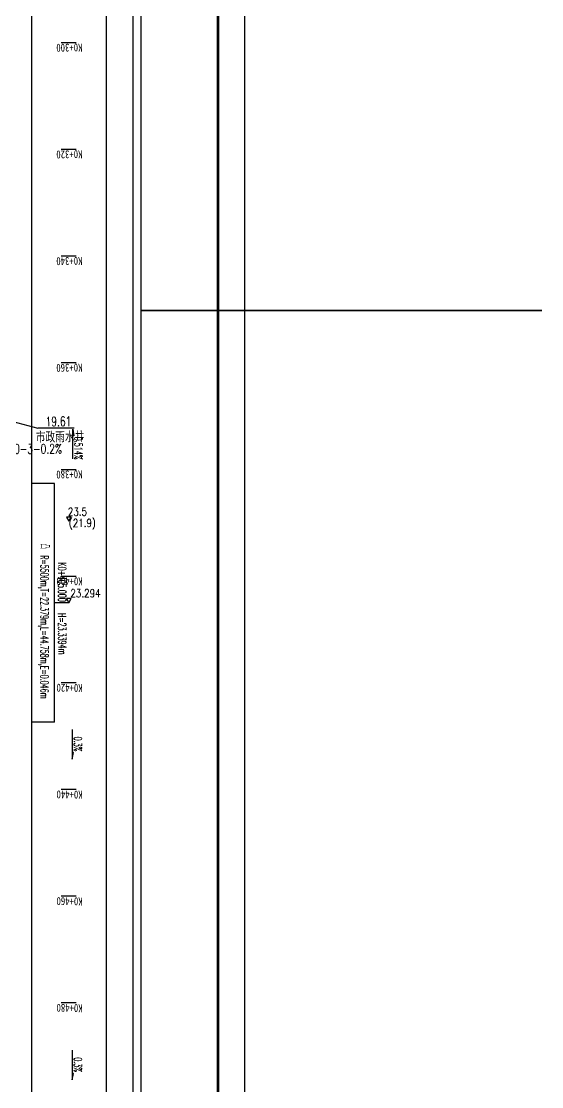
# Model space of a CAD drawing. Header units: millimetres. Extents: x 418304 to 847498, y 48187 to 111456.
# Drawn here: x 423799.6 to 423897.2, y 54603.4 to 54803.1 of the extents above; entities that cross this region are included whole.
import ezdxf

# ---------------------------------------------------------------- set-up
doc = ezdxf.new("R2010")
doc.units = ezdxf.units.MM
doc.header["$LTSCALE"] = 1000
for name, color, linetype in [('TK', 4, 'Continuous'), ('TWT_TEXT', 7, 'Continuous'), ('建设布局', 7, 'Continuous'), ('道路网', 7, 'Continuous'), ('高程设计数据', 7, 'Continuous')]:
    doc.layers.add(name, color=color, linetype=linetype)
doc.styles.add('_TCH_DIM', font='SIMPLEX', dxfattribs={"bigfont": 'GBCBIG'})
doc.styles.add('HZ', font='rs.shx', dxfattribs={"width": 0.8, "bigfont": 'hztxt.shx'})
doc.styles.add('等线体', font='simhei.ttf')

# ---------------------------------------------------------------- blocks, each defined once
blk = doc.blocks.new('wetrewtewtre')
at = {"layer": '建设布局', "color": 8, "linetype": 'Continuous', "flags": 128}
for points in [[(423897.23, 55964.25), (423822.01, 55964.25), (423822.01, 55773.77), (423897.23, 55773.77)], [(423897.23, 55964.25), (423822.01, 55964.25), (423822.01, 55773.77), (423897.23, 55773.77)], [(423897.23, 55773.77), (423822.01, 55773.77), (423822.02, 55614.89), (423841.14, 55595.77), (423897.23, 55595.77)], [(423897.23, 55773.77), (423822.01, 55773.77), (423822.02, 55614.89), (423841.14, 55595.77), (423897.23, 55595.77)]]:
    blk.add_lwpolyline(points, dxfattribs=at)
at = {"layer": '道路网', "color": 8, "linetype": 'Continuous', "lineweight": 30}
for p, q in [((423807.11, 55823.98), (423809.91, 55823.98)), ((423807.11, 55823.98), (423809.91, 55823.98)), ((423807.11, 55803.98), (423809.91, 55803.98)), ((423807.11, 55803.98), (423809.91, 55803.98)), ((423807.11, 55783.98), (423809.91, 55783.98)), ((423807.11, 55783.98), (423809.91, 55783.98)), ((423807.11, 55763.98), (423809.91, 55763.98)), ((423807.11, 55763.98), (423809.91, 55763.98)), ((423807.11, 55743.98), (423809.91, 55743.98)), ((423807.11, 55743.98), (423809.91, 55743.98)), ((423807.11, 55723.98), (423809.91, 55723.98)), ((423807.11, 55723.98), (423809.91, 55723.98)), ((423809.91, 55703.98), (423807.11, 55703.98)), ((423809.91, 55703.98), (423807.11, 55703.98)), ((423809.91, 55683.98), (423807.11, 55683.98)), ((423809.91, 55683.98), (423807.11, 55683.98)), ((423809.91, 55663.98), (423807.11, 55663.98)), ((423809.91, 55663.98), (423807.11, 55663.98)), ((423809.91, 55643.98), (423807.11, 55643.98)), ((423809.91, 55643.98), (423807.11, 55643.98))]:
    blk.add_line(p, q, dxfattribs=at)
at = {"layer": '道路网', "color": 8, "linetype": 'Continuous', "flags": 128}
for points in [[(423801.51, 56099.98), (423801.51, 55741.27), (423801.52, 55609.27)], [(423801.51, 56099.98), (423801.51, 55741.27), (423801.52, 55609.27)], [(423815.51, 56099.98), (423815.51, 55741.27), (423815.52, 55609.27)], [(423815.51, 56099.98), (423815.51, 55741.27), (423815.52, 55609.27)], [(423820.51, 56099.98), (423820.51, 55746.27), (423820.52, 55609.27)], [(423820.51, 56099.98), (423820.51, 55746.27), (423820.52, 55609.27)]]:
    blk.add_lwpolyline(points, dxfattribs=at)
at = {"layer": '道路网', "color": 8, "linetype": 'Continuous', "style": '等线体', "width": 0.8}
for s, rotation, p in [('K0+300', 181.0552, (423811.07, 55823.81)), ('K0+300', 181.0552, (423811.07, 55823.81)), ('K0+320', 181.0552, (423811.07, 55803.81)), ('K0+320', 181.0552, (423811.07, 55803.81)), ('K0+340', 181.0552, (423811.07, 55783.81)), ('K0+340', 181.0552, (423811.07, 55783.81)), ('K0+360', 181.0552, (423811.07, 55763.81)), ('K0+360', 181.0552, (423811.07, 55763.81)), ('K0+380', 181.0552, (423811.07, 55743.81)), ('K0+380', 181.0552, (423811.07, 55743.81)), ('K0+400', 179.384, (423811.13, 55723.72)), ('K0+400', 179.384, (423811.13, 55723.72)), ('K0+420', 179.384, (423811.13, 55703.72)), ('K0+420', 179.384, (423811.13, 55703.72)), ('K0+440', 179.384, (423811.13, 55683.72)), ('K0+440', 179.384, (423811.13, 55683.72)), ('K0+460', 179.384, (423811.13, 55663.72)), ('K0+460', 179.384, (423811.13, 55663.72)), ('K0+480', 179.384, (423811.13, 55643.72)), ('K0+480', 179.384, (423811.13, 55643.72))]:
    blk.add_text(s, height=1.5, rotation=rotation, dxfattribs=at).set_placement(p)
blk = doc.blocks.new('GeYuanFrame_43460816', base_point=(11.55, 13.52))
at = {"layer": 'TK'}
blk.add_lwpolyline([(11.55, 854.52), (1497.55, 854.52), (1497.55, 13.52), (11.55, 13.52)], close=True, dxfattribs=at)
at = {"layer": 'TK', "const_width": 1}
blk.add_lwpolyline([(1487.55, 844.52), (1487.55, 23.52), (36.55, 23.52), (36.55, 844.52)], close=True, dxfattribs=at)

msp = doc.modelspace()

# ---------------------------------------------------------------- linework, layer by layer
at = {"layer": 'TWT_TEXT', "color": 4}
for p in [(423796.173, 54728.608), (423809.531, 54726.798, -310.848)]:
    msp.add_line(p, (423802.733, 54726.798, -310.848), dxfattribs=at)
at = {"layer": '高程设计数据', "color": 1, "linetype": 'Continuous'}
for p, q in [((423805.865, 54716.487), (423801.515, 54716.487)), ((423805.865, 54716.487), (423801.515, 54716.487)), ((423805.865, 54671.729), (423805.865, 54716.487)), ((423805.865, 54671.729), (423805.865, 54716.487)), ((423808.515, 54694.108), (423805.865, 54694.108)), ((423808.515, 54694.108), (423805.865, 54694.108)), ((423805.865, 54671.729), (423801.515, 54671.729)), ((423805.865, 54671.729), (423801.515, 54671.729))]:
    msp.add_line(p, q, dxfattribs=at)
at = {"layer": '高程设计数据', "color": 4, "linetype": 'Continuous', "flags": 128}
for points in [[(423809.262, 54721.065), (423809.257, 54726.638), (423809.481, 54725.421), (423809.258, 54725.421)], [(423809.262, 54721.065), (423809.257, 54726.638), (423809.481, 54725.421), (423809.258, 54725.421)], [(423809.191, 54670.358), (423809.185, 54664.785), (423809.41, 54666.001), (423809.186, 54666.002)], [(423809.191, 54670.358), (423809.185, 54664.785), (423809.41, 54666.001), (423809.186, 54666.002)], [(423809.191, 54610.239), (423809.185, 54604.666), (423809.41, 54605.882), (423809.186, 54605.883)], [(423809.191, 54610.239), (423809.185, 54604.666), (423809.41, 54605.882), (423809.186, 54605.883)]]:
    msp.add_lwpolyline(points, dxfattribs=at)
at = {"layer": '高程设计数据', "color": 1, "linetype": 'Continuous', "flags": 128}
for points in [[(423808.515, 54709.399), (423808.957, 54710.165), (423808.073, 54710.165)], [(423808.515, 54709.399), (423808.957, 54710.165), (423808.073, 54710.165)], [(423808.515, 54694.108), (423808.957, 54694.874), (423808.073, 54694.874)], [(423808.515, 54694.108), (423808.957, 54694.874), (423808.073, 54694.874)]]:
    msp.add_lwpolyline(points, close=True, dxfattribs=at)

# ---------------------------------------------------------------- block references
at = {"xscale": 0.5, "yscale": 0.5, "zscale": 0.5, "rotation": 270}
msp.add_blockref('GeYuanFrame_43460816', (423421.008, 55229.932), dxfattribs=at)
msp.add_blockref('wetrewtewtre', (0, -1024.872))

# ---------------------------------------------------------------- texts
at = {"layer": 'TWT_TEXT', "color": 4, "style": '_TCH_DIM', "width": 0.705882}
for s, rotation, p in [('19.61', 0.64021, (423804.163, 54727.171, -310.848)), ('DN800-3-0.2%', 0.14551, (423793.785, 54722.025, 39.375))]:
    msp.add_text(s, height=1.785, rotation=rotation, dxfattribs=at).set_placement(p)
at = {"layer": 'TWT_TEXT', "color": 4, "style": '_TCH_DIM'}
msp.add_text('市政雨水井', height=2.0255, rotation=0.64021, dxfattribs=at).set_placement((423802.346, 54724.12, -310.895))
at = {"layer": '高程设计数据', "color": 1, "linetype": 'Continuous', "style": 'HZ'}
for s, rotation, width, p in [('0.514%%%', 269.92167, 0.5, (423809.574, 54725.213)), ('0.514%%%', 269.92167, 0.5, (423809.574, 54725.213)), ('23.5', 0.18894, 0.8, (423808.35, 54710.412)), ('23.5', 0.18894, 0.8, (423808.35, 54710.412)), ('凸  R=5500m,T=22.379m,L=44.758m,E=0.046m', 270.07377, 0.5, (423803.199, 54705.212)), ('凸  R=5500m,T=22.379m,L=44.758m,E=0.046m', 270.07377, 0.5, (423803.199, 54705.212)), ('K0+405.000', 270.26747, 0.5, (423806.512, 54701.66)), ('K0+405.000', 270.26747, 0.5, (423806.512, 54701.66)), ('23.294', 0.18894, 0.8, (423808.829, 54695.128)), ('23.294', 0.18894, 0.8, (423808.829, 54695.128)), ('H=23.3394m', 270.62523, 0.5, (423806.5, 54692.181)), ('H=23.3394m', 270.62523, 0.5, (423806.5, 54692.181)), ('0.3%', 269.92167, 0.5, (423809.502, 54669.011)), ('0.3%', 269.92167, 0.5, (423809.502, 54669.011)), ('0.3%', 269.92167, 0.5, (423809.502, 54608.892)), ('0.3%', 269.92167, 0.5, (423809.502, 54608.892))]:
    msp.add_text(s, height=1.5, rotation=rotation, dxfattribs=dict(at, width=width)).set_placement(p)
at = {"layer": '高程设计数据', "color": 3, "linetype": 'Continuous', "style": 'HZ', "width": 0.8}
msp.add_text('(21.9)', height=1.5, rotation=0.18894, dxfattribs=at).set_placement((423808.547, 54708.299))
msp.add_text('(21.9)', height=1.5, rotation=0.18894, dxfattribs=at).set_placement((423808.547, 54708.299))

doc.saveas('drawing.dxf')
